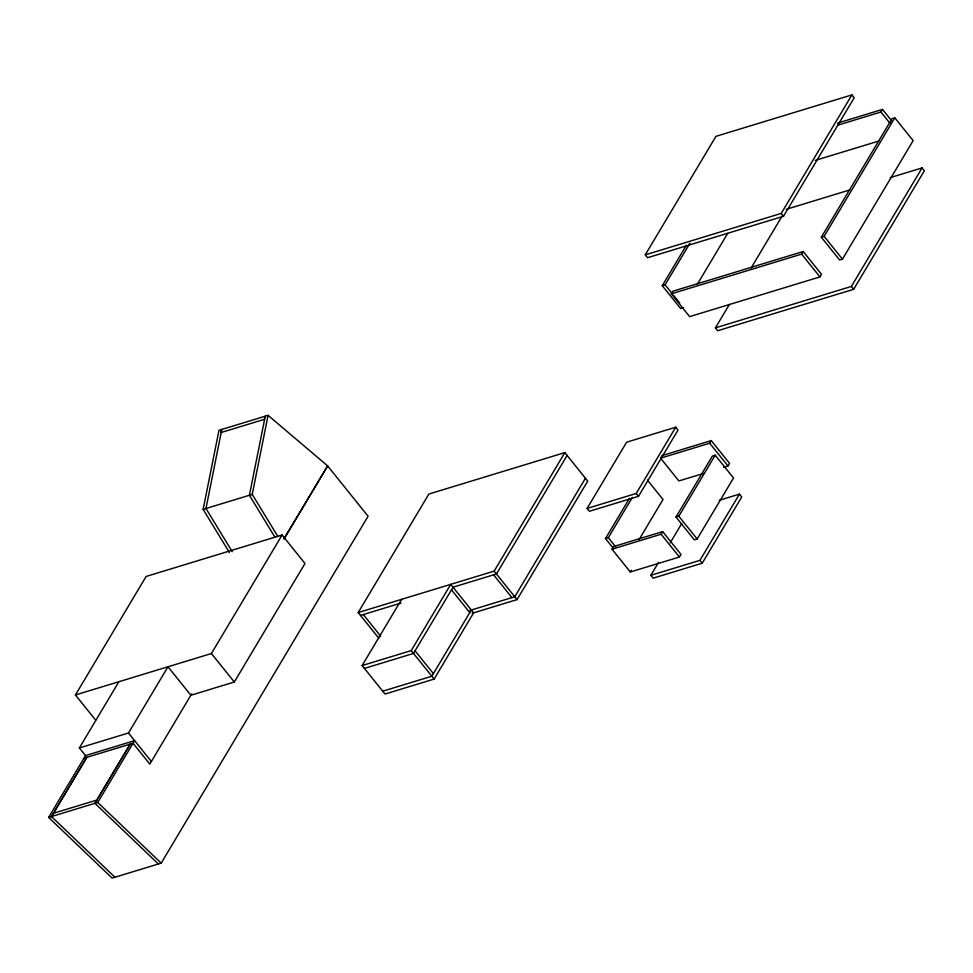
<?xml version="1.0" encoding="UTF-8"?>
<svg xmlns="http://www.w3.org/2000/svg" width="973" height="973" viewBox="0 0 973 973"><rect width="100%" height="100%" fill="white"/><g stroke="black" fill="none" stroke-linecap="round" stroke-linejoin="round"><path stroke-width="1.46" d="M229.421 552.53L203.138 509.378L218.974 430.297L268.074 415.337L327.646 465.921L368.086 516.249L161.202 863.136L112.114 878.096L48.65 817.417L85.515 755.595L134.615 740.635L97.75 802.445L48.65 817.417M277.755 536.305L252.238 494.406L268.074 415.337M114.948 877.232L51.484 816.554L86.792 757.347L54.549 811.397M94.916 803.309L130.224 744.114L94.916 803.309L158.38 864M95.597 720.032L75.444 694.965L146.132 576.454L282.097 535.004L304.987 563.501L234.311 682.012L190.915 695.245M85.794 755.936L79.385 747.957L118.876 681.732M51.484 816.554L53.016 813.975M79.385 747.957L128.485 732.997L167.976 666.76L190.878 695.257M75.444 694.965L211.409 653.528L282.097 535.004M191.742 693.785L149.818 764.097L133.058 743.25L83.958 758.21M284.152 538.835L327.646 465.921L283.958 538.75M378.801 638.203L358.198 612.564L428.874 494.041L564.839 452.603L587.728 481.088L517.052 599.611L472.209 613.282M362.126 665.556L411.226 650.596L450.718 584.359L473.62 612.844L434.116 679.081L385.016 694.041L362.126 665.556L401.63 599.319M645.257 254.853L715.946 136.342L851.91 94.904L854.197 97.75L783.508 216.261L647.544 257.711L645.257 254.853L781.222 213.415L851.91 94.904M683.411 307.614L680.577 308.477L662.26 285.685L686.342 245.318M358.198 612.564L494.15 571.127L564.839 452.603M662.26 285.685L665.094 284.821L689.954 243.153M471.321 609.998L431.83 676.235L382.73 691.195M567.125 455.449L496.449 573.973L453.053 587.193L413.513 653.442L364.413 668.402M671.321 293.834L672.89 291.219L803.187 251.508L821.504 274.301L819.935 276.916L689.638 316.626L671.321 293.834L801.618 254.123L803.187 251.508M697.398 284.165L727.682 233.374M585.442 478.242L514.753 596.765L469.923 610.424M587.108 508.429L626.612 442.204L675.712 427.232L677.999 430.09L638.495 496.315L589.395 511.275L587.108 508.429L636.208 493.469L675.712 427.232M890.234 177.621L922.063 167.928L924.35 170.774L853.662 289.297L717.709 330.735L715.41 327.877L729.397 304.44M751.144 267.976L782.219 215.872M613.72 548.821L605.486 538.556L629.482 498.322M605.486 538.556L608.32 537.692L632.316 497.458M661.093 457.286L662.139 455.546L711.239 440.587L729.555 463.367L727.986 465.982L723.657 467.308M612.005 549.198L613.562 546.583L662.662 531.623L680.978 554.403L679.409 557.018L630.322 571.99L612.005 549.198L661.105 534.238L662.662 531.623M837.485 125.249L880.918 112.017L882.475 109.402L891.633 120.798M639.018 539.723L663.014 499.49L647.446 480.115M821.309 237.217L891.986 118.694L894.819 117.83L913.136 140.623L842.448 259.146L839.614 260.01L821.309 237.217L824.131 236.354L894.819 117.83M630.322 571.99L631.355 570.239M703.443 473.474L678.899 480.954L660.582 458.161L709.682 443.202L711.239 440.587M675.992 517.064L712.382 456.069L715.204 455.206L733.52 477.998L697.142 538.993L694.308 539.857L675.992 517.064L678.826 516.201L715.204 455.206M719.229 500.28L739.444 494.126L741.73 496.972L702.226 563.197L653.138 578.169L650.84 575.323L658.587 562.333M670.202 542.849L681.83 523.377M715.41 327.877L851.375 286.439L922.063 167.928M650.84 575.323L699.94 560.351L739.444 494.126M837.595 123.085L882.475 109.402M815.252 160.399L878.96 140.988M786.099 209.365L849.745 189.966M203.138 509.378L252.238 494.406M360.484 615.41L400.985 603.065M52.664 813.513L96.096 800.28M97.75 802.445L161.202 863.136M880.918 112.017L890.076 123.413M824.131 236.354L842.448 259.146M851.375 286.439L853.662 289.297M781.222 213.415L783.508 216.261M801.618 254.123L819.935 276.916M665.094 284.821L671.504 292.8M673.34 295.074L679.75 303.053M709.682 443.202L727.986 465.982M678.826 516.201L697.142 538.993M699.94 560.351L702.226 563.197M636.208 493.469L638.495 496.315M661.105 534.238L679.409 557.018M608.32 537.692L615.641 546.814M494.15 571.127L517.052 599.611M493.615 574.836L511.932 597.629M451.448 589.82L469.764 612.613M415.07 650.828L433.386 673.62M411.226 650.596L434.116 679.081M363.318 614.547L380.711 636.196M211.409 653.528L234.311 682.012M128.485 732.997L151.374 761.482M274.921 537.169L249.404 495.269L265.24 416.201L264.242 419.387L220.798 432.62L221.808 429.434L205.972 508.514L232.255 551.667"/></g></svg>
